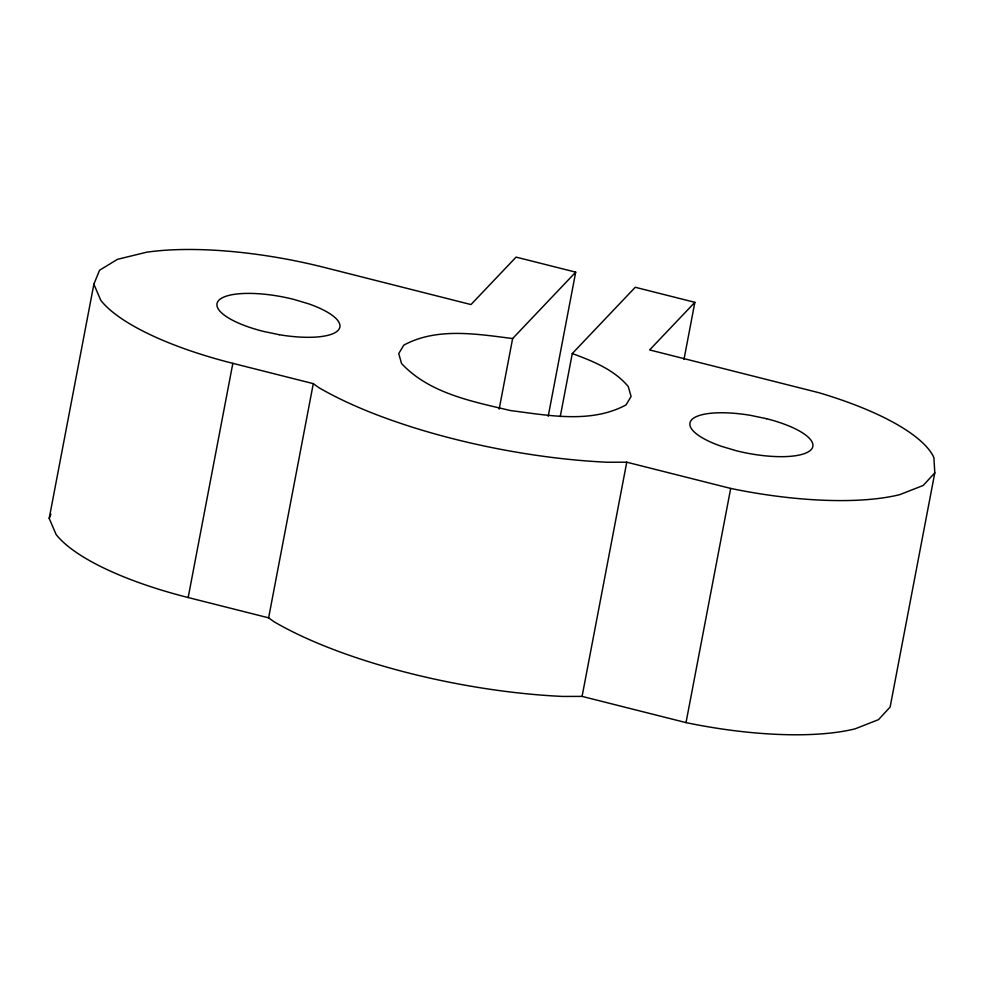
<?xml version="1.0" encoding="UTF-8"?>
<svg xmlns="http://www.w3.org/2000/svg" width="984" height="984" viewBox="0 0 984 984"><rect width="100%" height="100%" fill="white"/><g stroke="black" fill="none" stroke-linecap="round" stroke-linejoin="round"><path stroke-width="1.48" d="M560.253 416.601L572.282 353.551L635.246 287.279L694.864 302.322L649.625 349.935L818.848 392.702A187.587 56.728 10.8 0 1 933.902 457.658L934.8 472.861L890.126 707.053L878.515 719.648L855.207 728.8A187.587 56.728 10.8 0 1 686.02 722.613L582.085 696.389L562.75 696.438A250.12 75.633 10.8 0 1 273.896 621.654L268.62 617.841L188.165 597.534A187.587 56.728 10.8 0 1 56.076 534.447L49.2 518.371L93.874 284.179L99.581 270.219L117.477 259.333L146.333 252.273A187.587 56.728 10.8 0 1 324.031 267.365L470.992 304.573L516.083 257.107L575.702 272.15L548.211 416.269M188.165 597.534L232.839 363.342A187.587 56.728 10.8 0 1 100.749 300.255L93.874 284.179M268.62 617.841L313.293 383.649L232.839 363.342M499.171 409.098L512.627 338.545L575.702 272.15M582.085 696.389L626.759 462.197L730.694 488.421A187.587 56.728 10.8 0 0 899.88 494.608L923.201 485.456L934.8 472.861M683.991 359.369L694.864 302.322M686.02 722.613L730.694 488.421M49.2 518.371L50.91 514.177M626.759 462.197L607.423 462.246A250.12 75.633 10.8 0 1 318.57 387.462L313.293 383.649M512.627 338.545C476.92 334.068 436.871 327.155 403.809 345.138L398.729 353.6L401.558 363.539C429.405 393.44 472.406 401.509 510.561 410.574C548.334 415.334 590.831 423.87 626.009 404.928L631.101 396.466L628.259 386.54C614.004 369.492 592.589 361.042 572.282 353.551M766.585 418.717L750.644 415.371A62.533 18.905 10.8 0 0 691.777 419.664A62.533 18.905 10.8 0 0 721.284 446.269L736.192 450.709A62.533 18.905 10.8 0 0 811.013 449.762A62.533 18.905 10.8 0 0 766.585 418.717M279.185 334.695L263.232 331.35A62.533 18.905 10.8 0 1 218.817 300.317A62.533 18.905 10.8 0 1 293.638 299.357L308.546 303.798A62.533 18.905 10.8 0 1 338.053 330.403A62.533 18.905 10.8 0 1 279.185 334.695"/></g></svg>
